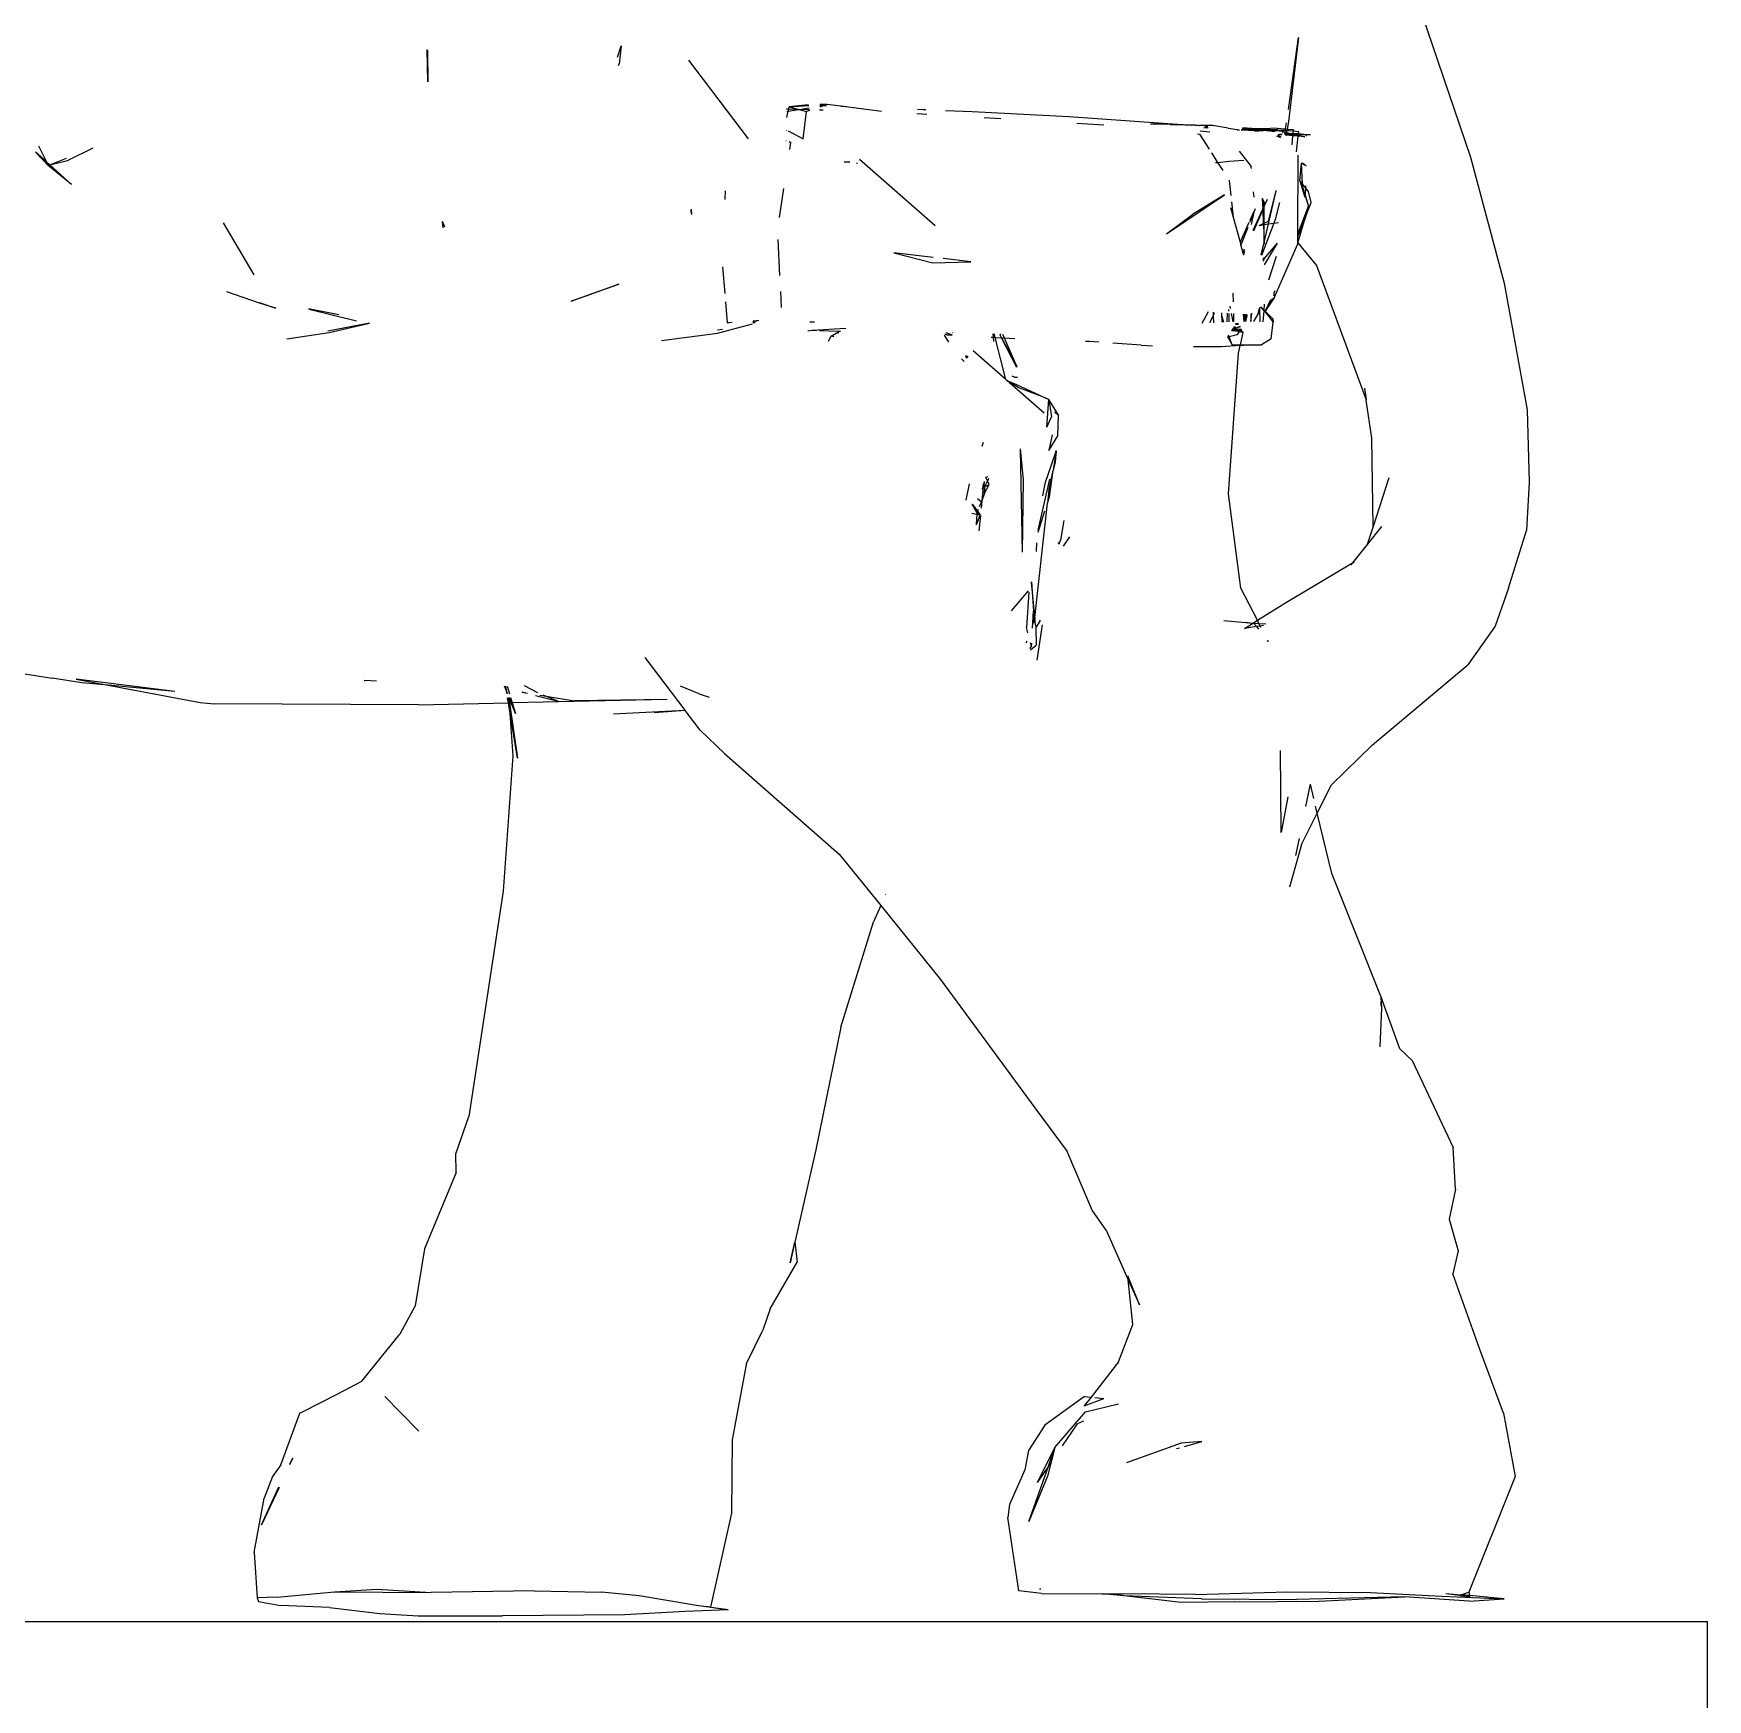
# Model space of a CAD drawing. Extents: x 44111 to 90315, y 4379 to 151689.
# Drawn here: x 59921.6 to 60358.7, y 10830.9 to 11265.8 of the extents above; entities that cross this region are included whole.
import ezdxf

# ---------------------------------------------------------------- set-up
doc = ezdxf.new("R2010")
doc.units = 0
doc.header["$LTSCALE"] = 1000
doc.header["$MEASUREMENT"] = 0
doc.layers.add('家具', color=250, linetype='Continuous')

# ---------------------------------------------------------------- blocks, each defined once
blk = doc.blocks.new('IJJJJJ')
for p, q in [((1400092.56, -765895.83), (1400069.62, -765963.42)), ((1400117.14, -765950.94), (1400114.48, -765932.18)), ((1400114.48, -765932.18), (1400117.13, -765954.07)), ((1400291.33, -765934.39), (1400291.84, -765939.02)), ((1400292.28, -765937.34), (1400291.33, -765934.39)), ((1400341.79, -765943.75), (1400342.03, -765935.32)), ((1400341.95, -765935.55), (1400341.79, -765943.75)), ((1400258.09, -765958.65), (1400273.66, -765938.12)), ((1400292.03, -765939.45), (1400291.84, -765939.02)), ((1400212.46, -765950.96), (1400211.79, -765950.99)), ((1400213.94, -765950.9), (1400212.46, -765950.96)), ((1400223.38, -765951.46), (1400233.96, -765950.13)), ((1400233.96, -765950.13), (1400232.49, -765950.18)), ((1400233.96, -765950.13), (1400237.57, -765949.67)), ((1400239.47, -765949.78), (1400237.57, -765949.67)), ((1400237.57, -765949.67), (1400239.47, -765949.7)), ((1400239.48, -765950), (1400237.57, -765949.67)), ((1400237.57, -765949.67), (1400238.39, -765949.95)), ((1400238.39, -765949.95), (1400237.78, -765949.98)), ((1400237.82, -765950.02), (1400238.39, -765949.95)), ((1400238.39, -765949.95), (1400238.42, -765949.96)), ((1400238.42, -765949.96), (1400238.63, -765949.94)), ((1400238.42, -765949.96), (1400239.49, -765950.33)), ((1400244.86, -765950.98), (1400242.29, -765950.49)), ((1400247.48, -765950.24), (1400242.37, -765949.94)), ((1400242.4, -765949.76), (1400247.48, -765950.24)), ((1400244.95, -765950.95), (1400244.86, -765950.98)), ((1400247.48, -765950.24), (1400244.95, -765950.95)), ((1400245.06, -765950.97), (1400244.95, -765950.95)), ((1400245.06, -765950.97), (1400247.61, -765950.91)), ((1400247.61, -765950.91), (1400247.48, -765950.24)), ((1400247.61, -765950.91), (1400248.16, -765950.89)), ((1400247.72, -765951.44), (1400247.61, -765950.91)), ((1400117.13, -765954.07), (1400117.47, -765956.09)), ((1400117.86, -765956.05), (1400117.63, -765954.41)), ((1400132.9, -765955.81), (1400136.93, -765955.16)), ((1400136.93, -765955.16), (1400138.29, -765955.15)), ((1400138.89, -765955.28), (1400138.23, -765955.32)), ((1400138.29, -765955.15), (1400138.76, -765955.14)), ((1400138.3, -765955.13), (1400138.73, -765955.12)), ((1400138.76, -765955.14), (1400139.16, -765955.14)), ((1400139.16, -765955.14), (1400139.62, -765955.12)), ((1400139.62, -765955.12), (1400140.38, -765955.11)), ((1400140.7, -765955.08), (1400140.38, -765955.11)), ((1400141.5, -765955.06), (1400140.7, -765955.08)), ((1400141.5, -765955.06), (1400141.82, -765955.04)), ((1400141.82, -765955.04), (1400141.84, -765955.06)), ((1400141.82, -765955.04), (1400142.07, -765955.05)), ((1400141.84, -765955.06), (1400142.07, -765955.05)), ((1400142.07, -765955.05), (1400142.4, -765955.02)), ((1400174.47, -765952.78), (1400142.4, -765955.02)), ((1400142.4, -765955.02), (1400149.03, -765954.82)), ((1400142.4, -765955.02), (1400144.15, -765955.05)), ((1400144.15, -765955.05), (1400148.01, -765954.98)), ((1400149.03, -765954.82), (1400153.16, -765954.82)), ((1400172.41, -765954.54), (1400165.34, -765954.97)), ((1400199.69, -765951.52), (1400174.47, -765952.78)), ((1400196.57, -765953.09), (1400192.18, -765953.35)), ((1400206.64, -765951.22), (1400199.69, -765951.52)), ((1400211.55, -765952.23), (1400214.16, -765952.08)), ((1400238.6, -765951.14), (1400239.52, -765951.12)), ((1400242.17, -765951.26), (1400242.95, -765951.52)), ((1400242.21, -765951.05), (1400244.86, -765950.98)), ((1400244.86, -765950.98), (1400242.95, -765951.52)), ((1400243.85, -765958.62), (1400242.95, -765951.52)), ((1400247.72, -765951.44), (1400245.06, -765950.97)), ((1400248.05, -765953.07), (1400247.72, -765951.44)), ((1400248.13, -765951.51), (1400247.72, -765951.44)), ((1400111.35, -765957.62), (1400112.26, -765957.61)), ((1400112.26, -765957.61), (1400112.3, -765957.58)), ((1400112.3, -765957.58), (1400114.59, -765957.36)), ((1400112.3, -765957.58), (1400114.61, -765957.59)), ((1400112.37, -765957.96), (1400112.3, -765957.58)), ((1400114.62, -765957.66), (1400112.8, -765958.1)), ((1400112.8, -765958.1), (1400114.66, -765957.95)), ((1400115.89, -765956.56), (1400114.51, -765956.7)), ((1400114.51, -765956.7), (1400114.59, -765957.36)), ((1400114.59, -765957.36), (1400115.96, -765957.23)), ((1400114.59, -765957.36), (1400114.61, -765957.59)), ((1400114.61, -765957.59), (1400114.93, -765957.58)), ((1400114.61, -765957.59), (1400114.62, -765957.66)), ((1400114.93, -765957.58), (1400114.62, -765957.66)), ((1400114.62, -765957.66), (1400114.66, -765957.95)), ((1400114.66, -765957.95), (1400116.02, -765957.83)), ((1400114.66, -765957.95), (1400115.13, -765962)), ((1400115.97, -765957.33), (1400114.93, -765957.58)), ((1400114.93, -765957.58), (1400115.99, -765957.57)), ((1400117.47, -765956.09), (1400115.85, -765956.22)), ((1400115.85, -765956.22), (1400115.89, -765956.56)), ((1400117.09, -765956.43), (1400115.89, -765956.56)), ((1400115.89, -765956.56), (1400115.96, -765957.23)), ((1400115.96, -765957.23), (1400116.2, -765957.21)), ((1400115.96, -765957.23), (1400115.97, -765957.33)), ((1400116.42, -765957.22), (1400115.97, -765957.33)), ((1400115.97, -765957.33), (1400115.99, -765957.57)), ((1400115.99, -765957.57), (1400117.72, -765957.55)), ((1400115.99, -765957.57), (1400116.02, -765957.83)), ((1400116.02, -765957.83), (1400117.74, -765957.69)), ((1400116.02, -765957.83), (1400116.26, -765960.21)), ((1400116.42, -765957.22), (1400116.2, -765957.21)), ((1400117.62, -765956.93), (1400116.42, -765957.22)), ((1400117.05, -765957.25), (1400116.42, -765957.22)), ((1400117.05, -765957.25), (1400116.67, -765957.4)), ((1400116.67, -765957.4), (1400117.71, -765957.46)), ((1400117.38, -765957.12), (1400117.05, -765957.25)), ((1400117.68, -765957.29), (1400117.05, -765957.25)), ((1400117.53, -765956.42), (1400117.09, -765956.43)), ((1400117.38, -765957.12), (1400117.63, -765957.04)), ((1400117.86, -765956.05), (1400117.47, -765956.09)), ((1400117.47, -765956.09), (1400117.53, -765956.42)), ((1400117.91, -765956.4), (1400117.53, -765956.42)), ((1400117.53, -765956.42), (1400117.62, -765956.93)), ((1400117.98, -765956.84), (1400117.62, -765956.93)), ((1400117.62, -765956.93), (1400117.63, -765957.04)), ((1400117.63, -765957.04), (1400117.99, -765956.92)), ((1400117.63, -765957.04), (1400117.68, -765957.29)), ((1400118.04, -765957.31), (1400117.68, -765957.29)), ((1400117.68, -765957.29), (1400117.71, -765957.46)), ((1400117.71, -765957.46), (1400117.99, -765957.48)), ((1400117.71, -765957.46), (1400117.72, -765957.55)), ((1400117.72, -765957.55), (1400117.74, -765957.69)), ((1400117.72, -765957.55), (1400117.94, -765957.55)), ((1400117.74, -765957.69), (1400117.86, -765957.68)), ((1400117.74, -765957.69), (1400117.77, -765957.83)), ((1400120.09, -765955.87), (1400117.86, -765956.05)), ((1400117.91, -765956.4), (1400117.86, -765956.05)), ((1400119.77, -765956.32), (1400117.91, -765956.4)), ((1400117.98, -765956.84), (1400117.91, -765956.4)), ((1400118.43, -765956.77), (1400117.98, -765956.84)), ((1400117.99, -765956.92), (1400117.98, -765956.84)), ((1400117.99, -765956.92), (1400118.43, -765956.77)), ((1400118.04, -765957.31), (1400117.99, -765956.92)), ((1400118.05, -765957.38), (1400118.04, -765957.31)), ((1400118.09, -765957.31), (1400118.04, -765957.31)), ((1400118.18, -765956.91), (1400118.35, -765956.91)), ((1400118.46, -765956.72), (1400118.43, -765956.77)), ((1400118.46, -765956.72), (1400118.58, -765956.72)), ((1400118.69, -765956.87), (1400118.55, -765956.9)), ((1400118.58, -765956.72), (1400118.62, -765956.71)), ((1400118.62, -765956.71), (1400123.21, -765956.27)), ((1400118.62, -765956.71), (1400119.77, -765956.32)), ((1400118.69, -765956.87), (1400118.73, -765956.89)), ((1400119.5, -765957.38), (1400118.77, -765957.34)), ((1400118.86, -765957.53), (1400119.32, -765957.56)), ((1400118.89, -765957.6), (1400119.32, -765957.56)), ((1400119.96, -765957.68), (1400119.15, -765958.12)), ((1400120.27, -765957.87), (1400119.22, -765958.26)), ((1400119.32, -765957.56), (1400119.67, -765957.53)), ((1400119.32, -765957.56), (1400119.83, -765957.59)), ((1400119.77, -765956.32), (1400120.29, -765956.15)), ((1400122.15, -765956.23), (1400119.77, -765956.32)), ((1400120.09, -765955.87), (1400123.62, -765955.97)), ((1400123.62, -765955.97), (1400120.29, -765956.15)), ((1400122.15, -765956.23), (1400120.29, -765956.15)), ((1400122.89, -765956.49), (1400120.59, -765956.7)), ((1400122.2, -765956.22), (1400122.15, -765956.23)), ((1400123.98, -765956.15), (1400122.2, -765956.22)), ((1400123.21, -765956.27), (1400122.2, -765956.22)), ((1400124.61, -765956.3), (1400122.89, -765956.49)), ((1400123.27, -765956.27), (1400123.21, -765956.27)), ((1400123.27, -765956.27), (1400124.11, -765956.19)), ((1400123.27, -765956.27), (1400123.98, -765956.3)), ((1400128.58, -765955.71), (1400123.62, -765955.97)), ((1400123.62, -765955.97), (1400125.25, -765956.02)), ((1400123.73, -765956.64), (1400125.3, -765956.47)), ((1400123.73, -765956.64), (1400125.67, -765956.56)), ((1400124.11, -765956.19), (1400123.98, -765956.15)), ((1400124.14, -765956.3), (1400123.98, -765956.3)), ((1400124.11, -765956.19), (1400125.62, -765956.04)), ((1400124.61, -765956.3), (1400124.11, -765956.19)), ((1400126.55, -765956.09), (1400124.61, -765956.3)), ((1400125.3, -765956.47), (1400124.61, -765956.3)), ((1400124.82, -765956.65), (1400125.88, -765956.61)), ((1400125.25, -765956.02), (1400125.62, -765956.04)), ((1400125.3, -765956.47), (1400128.11, -765956.17)), ((1400125.67, -765956.56), (1400125.3, -765956.47)), ((1400125.62, -765956.04), (1400129.01, -765955.72)), ((1400125.62, -765956.04), (1400126.55, -765956.09)), ((1400125.67, -765956.56), (1400129.49, -765956.4)), ((1400125.88, -765956.61), (1400125.67, -765956.56)), ((1400127.26, -765956.01), (1400126.55, -765956.09)), ((1400126.55, -765956.09), (1400128.11, -765956.17)), ((1400127.26, -765956.01), (1400129.13, -765955.89)), ((1400128.11, -765956.17), (1400129.24, -765956.05)), ((1400128.11, -765956.17), (1400129.37, -765956.23)), ((1400128.99, -765955.69), (1400128.58, -765955.71)), ((1400132.9, -765955.81), (1400129.87, -765956.25)), ((1400130.43, -765956.4), (1400129.87, -765956.25)), ((1400137.61, -765956.86), (1400140.17, -765956.62)), ((1400140.37, -765957.39), (1400137.85, -765961.3)), ((1400138.55, -765955.76), (1400138.07, -765955.7)), ((1400138.13, -765955.56), (1400138.55, -765955.76)), ((1400138.97, -765955.37), (1400138.18, -765955.44)), ((1400139.24, -765955.65), (1400138.55, -765955.76)), ((1400140.85, -765957.34), (1400140.37, -765957.39)), ((1400247.77, -765956.53), (1400243.85, -765958.62)), ((1400247.51, -765959.36), (1400247.03, -765959.54)), ((1400247.32, -765961.44), (1400247.03, -765959.54)), ((1400248.16, -765956.33), (1400248.09, -765956.36)), ((1400248.37, -765959.02), (1400248.23, -765959.08)), ((1400069.62, -765963.42), (1400060.78, -765996.33)), ((1400114.69, -765983.51), (1400114.55, -765962.91)), ((1400123.52, -765959.95), (1400123.55, -765959.95)), ((1400129.96, -765961.84), (1400126.83, -765965.84)), ((1400137.23, -765962.25), (1400135.61, -765964.77)), ((1400229.09, -765963.9), (1400209.34, -765981.27)), ((1400435.89, -765964.29), (1400429.17, -765960.97)), ((1400440.55, -765965.41), (1400436.18, -765963.7)), ((1400444.24, -765962.1), (1400440.93, -765965.56)), ((1400443.52, -765960.44), (1400441.39, -765964.66)), ((1400441.39, -765964.66), (1400444.24, -765962.1)), ((1400113.75, -765965), (1400112.5, -765965.67)), ((1400112.72, -765965.5), (1400113.39, -765965.02)), ((1400113.39, -765965.02), (1400113.75, -765965)), ((1400113.44, -765970.41), (1400113.75, -765965)), ((1400114.13, -765969.55), (1400113.75, -765965)), ((1400126.8, -765966.34), (1400126.83, -765965.94)), ((1400126.83, -765965.94), (1400126.83, -765965.84)), ((1400132.63, -765964.49), (1400128.81, -765964.15)), ((1400135.61, -765964.77), (1400132.63, -765964.49)), ((1400135.61, -765964.77), (1400134.25, -765966.88)), ((1400136.19, -765964.83), (1400135.61, -765964.77)), ((1400229.9, -765964.98), (1400229.67, -765965.01)), ((1400233.15, -765964.6), (1400231.68, -765964.62)), ((1400233.15, -765964.6), (1400232.06, -765964.73)), ((1400434.86, -765970.51), (1400440.5, -765965.45)), ((1400434.86, -765970.51), (1400440.93, -765965.56)), ((1400440.5, -765965.45), (1400435.89, -765964.29)), ((1400440.5, -765965.45), (1400440.55, -765965.41)), ((1400440.93, -765965.56), (1400440.5, -765965.45)), ((1400440.55, -765965.41), (1400441.39, -765964.66)), ((1400440.93, -765965.56), (1400440.55, -765965.41)), ((1400441.39, -765964.66), (1400440.93, -765965.56)), ((1400111.16, -765975.22), (1400111.92, -765972.35)), ((1400111.92, -765972.35), (1400112.68, -765971.38)), ((1400112.66, -765970.88), (1400112.68, -765971.38)), ((1400112.68, -765971.38), (1400113.44, -765970.41)), ((1400112.68, -765971.38), (1400112.78, -765973.33)), ((1400113.39, -765971.37), (1400112.78, -765973.33)), ((1400114.13, -765969.55), (1400112.79, -765973.53)), ((1400114.13, -765969.55), (1400112.8, -765973.82)), ((1400113.39, -765971.37), (1400113.44, -765970.41)), ((1400113.44, -765970.41), (1400114.13, -765969.55)), ((1400120.34, -765972.21), (1400120.36, -765972.14)), ((1400122.34, -765980.1), (1400120.34, -765972.21)), ((1400122.35, -765980.85), (1400120.34, -765972.21)), ((1400126.29, -765972.43), (1400126.17, -765973.88)), ((1400132.56, -765969.5), (1400132.15, -765973.4)), ((1400132.67, -765969.33), (1400132.56, -765969.5)), ((1400249.99, -765979.16), (1400248.85, -765971.58)), ((1400264.22, -765972.16), (1400264.3, -765974.43)), ((1400112.69, -765979.04), (1400111.16, -765975.22)), ((1400112.78, -765973.33), (1400111.88, -765976.24)), ((1400112.79, -765973.53), (1400111.88, -765976.24)), ((1400114.69, -765983.51), (1400111.88, -765976.24)), ((1400112.69, -765979.04), (1400111.88, -765976.24)), ((1400112.78, -765973.33), (1400112.79, -765973.53)), ((1400112.79, -765973.53), (1400112.8, -765973.82)), ((1400119.43, -765975.28), (1400120.55, -765979.65)), ((1400122.72, -765974.47), (1400123.47, -765976.11)), ((1400123.46, -765980.62), (1400123.47, -765976.19)), ((1400123.97, -765974.15), (1400123.47, -765975.28)), ((1400123.47, -765976.11), (1400123.47, -765975.28)), ((1400123.47, -765976.11), (1400123.47, -765976.19)), ((1400123.47, -765976.19), (1400123.84, -765977.06)), ((1400123.85, -765976.95), (1400123.47, -765976.19)), ((1400123.84, -765977.06), (1400123.69, -765980.72)), ((1400123.85, -765976.95), (1400123.84, -765977.06)), ((1400123.84, -765977.06), (1400126.28, -765982.68)), ((1400123.97, -765974.15), (1400123.85, -765976.95)), ((1400126.35, -765982.48), (1400123.85, -765976.95)), ((1400126.26, -765978.19), (1400125.73, -765976.83)), ((1400131.99, -765975.04), (1400131.57, -765979.05)), ((1400132.26, -765976.55), (1400131.57, -765979.05)), ((1400133.79, -765973.27), (1400142.13, -765978.41)), ((1400148.94, -765983.44), (1400133.79, -765973.27)), ((1400273.04, -765976.95), (1400272.94, -765978.4)), ((1400112.78, -765979.37), (1400112.69, -765979.04)), ((1400112.69, -765979.04), (1400112.82, -765979.37)), ((1400112.78, -765979.37), (1400114.7, -765984.06)), ((1400114.63, -765985.74), (1400112.78, -765979.37)), ((1400120.93, -765980.64), (1400119.72, -765980.45)), ((1400120.55, -765979.65), (1400120.93, -765980.64)), ((1400120.93, -765980.64), (1400124.16, -765989.08)), ((1400122.35, -765980.85), (1400120.93, -765980.64)), ((1400123.46, -765980.62), (1400122.34, -765980.1)), ((1400123.46, -765985.64), (1400122.35, -765980.85)), ((1400123.46, -765981.02), (1400122.35, -765980.85)), ((1400123.69, -765980.72), (1400123.46, -765980.62)), ((1400123.46, -765981.02), (1400123.46, -765980.62)), ((1400123.67, -765981.05), (1400123.46, -765981.02)), ((1400123.46, -765985.64), (1400123.46, -765981.02)), ((1400123.67, -765981.05), (1400123.46, -765985.64)), ((1400123.69, -765980.72), (1400123.67, -765981.05)), ((1400124.77, -765981.22), (1400123.67, -765981.05)), ((1400124.77, -765981.22), (1400123.69, -765980.72)), ((1400126.12, -765977.52), (1400126.26, -765978.19)), ((1400126.25, -765977.75), (1400127.21, -765979.91)), ((1400127.09, -765980.28), (1400126.26, -765978.19)), ((1400126.26, -765978.19), (1400126.86, -765980.95)), ((1400127.44, -765980.43), (1400129.75, -765985.62)), ((1400131.57, -765979.05), (1400129.75, -765985.62)), ((1400148.94, -765983.44), (1400142.13, -765978.41)), ((1400273.01, -765978.23), (1400273.11, -765977.22)), ((1400337.39, -765981.64), (1400338.01, -765980.24)), ((1400337.85, -765981.81), (1400338.01, -765980.24)), ((1400395.23, -765980.54), (1400387.22, -765994.16)), ((1400114.63, -765985.74), (1400109.77, -765991.7)), ((1400114.71, -765985.63), (1400114.63, -765985.74)), ((1400114.71, -765986.04), (1400114.63, -765985.74)), ((1400114.7, -765984.06), (1400114.69, -765983.51)), ((1400114.71, -765985.63), (1400114.7, -765984.06)), ((1400114.71, -765986.04), (1400114.71, -765985.63)), ((1400123.4, -765991.55), (1400120.01, -765985.82)), ((1400123.55, -765990.03), (1400120.01, -765985.82)), ((1400123.46, -765985.64), (1400123.47, -765985.72)), ((1400123.47, -765985.72), (1400123.46, -765986.15)), ((1400124.22, -765988.91), (1400123.47, -765985.72)), ((1400129.52, -765986.45), (1400127.64, -765981.69)), ((1400129.75, -765985.62), (1400129.52, -765986.45)), ((1400250.45, -765984.89), (1400249.97, -765994.29)), ((1400120.79, -765999.94), (1400114.71, -765986.04)), ((1400122.2, -765995.4), (1400120.2, -765989.24)), ((1400123.45, -765989.59), (1400123.81, -765990.21)), ((1400123.45, -765989.59), (1400123.55, -765990.03)), ((1400123.78, -765990.31), (1400123.55, -765990.03)), ((1400123.55, -765990.03), (1400123.68, -765990.63)), ((1400129, -765988.34), (1400128.56, -765987.37)), ((1400128.63, -765987.82), (1400128.92, -765988.63)), ((1400128.71, -765988.31), (1400128.89, -765988.73)), ((1400128.89, -765988.73), (1400128.82, -765988.98)), ((1400128.92, -765988.63), (1400128.89, -765988.73)), ((1400129, -765988.34), (1400128.92, -765988.63)), ((1400129.52, -765986.45), (1400129, -765988.34)), ((1400200.01, -765990.77), (1400207.3, -765989.9)), ((1400209.88, -765989.6), (1400220.12, -765988.38)), ((1400220.12, -765988.38), (1400209.98, -765991.01)), ((1400109.77, -765991.7), (1400096.82, -766026.78)), ((1400209.98, -765991.01), (1400200.01, -765990.77)), ((1400264.86, -765992.05), (1400264.27, -765999.01)), ((1400060.78, -765996.33), (1400054.79, -766029.36)), ((1400120.7, -765998.34), (1400121.06, -765999.07)), ((1400131.47, -766001.18), (1400131.52, -765998.93)), ((1400249.76, -765998.47), (1400249.55, -766002.61)), ((1400291.97, -765996.53), (1400300.29, -765999.61)), ((1400300.14, -765999.47), (1400291.97, -765996.53)), ((1400385.81, -766001.52), (1400394.29, -765998.58)), ((1400120.74, -765999.12), (1400120.75, -765999.27)), ((1400120.91, -765999.55), (1400120.75, -765999.27)), ((1400120.79, -765999.94), (1400123.22, -766003.57)), ((1400120.9, -765999.59), (1400120.91, -765999.55)), ((1400121.25, -766000.27), (1400123.22, -766003.57)), ((1400121.85, -766000.69), (1400123.22, -766003.57)), ((1400123.22, -766003.57), (1400123.47, -766003.32)), ((1400123.47, -766003.32), (1400123.34, -766001.75)), ((1400124.32, -766002.45), (1400123.47, -766003.32)), ((1400123.49, -766003.56), (1400123.47, -766003.32)), ((1400123.49, -766003.56), (1400124.36, -766002.48)), ((1400124.65, -766002.95), (1400124.54, -766002.61)), ((1400124.65, -766002.95), (1400124.56, -766006.35)), ((1400124.66, -766002.69), (1400124.65, -766002.95)), ((1400125.05, -766004.18), (1400124.65, -766002.95)), ((1400132.43, -766002.3), (1400132.32, -766002.91)), ((1400132.65, -766003.59), (1400132.67, -766003.15)), ((1400264.09, -766001.17), (1400263.63, -766006.61)), ((1400300.29, -765999.61), (1400304.39, -766001.01)), ((1400304.39, -766001.01), (1400300.31, -765999.54)), ((1400372.83, -766003.12), (1400360.42, -766006.17)), ((1400365.08, -766004.59), (1400372.95, -766002.98)), ((1400385.83, -766001.38), (1400381.47, -766002.83)), ((1400381.47, -766002.83), (1400385.81, -766001.52)), ((1400123.33, -766003.73), (1400121.13, -766006.51)), ((1400121.24, -766005.59), (1400121.13, -766006.51)), ((1400121.61, -766010.86), (1400121.13, -766006.51)), ((1400123.22, -766003.57), (1400121.24, -766005.59)), ((1400123.22, -766003.57), (1400123.33, -766003.73)), ((1400123.33, -766003.73), (1400123.49, -766003.56)), ((1400123.73, -766006.36), (1400123.49, -766003.56)), ((1400125.05, -766004.18), (1400126.25, -766006.33)), ((1400126.96, -766006.32), (1400126.65, -766004.11)), ((1400126.98, -766004.34), (1400126.96, -766006.32)), ((1400128.21, -766006.16), (1400127.82, -766004.44)), ((1400128.21, -766006.16), (1400128.13, -766004.42)), ((1400128.22, -766006.31), (1400128.21, -766006.16)), ((1400128.25, -766006.31), (1400128.21, -766006.16)), ((1400128.49, -766004.4), (1400128.59, -766006.31)), ((1400128.87, -766004.38), (1400128.66, -766006.31)), ((1400128.96, -766004.38), (1400128.73, -766006.31)), ((1400129.72, -766007.71), (1400131.31, -766008.25)), ((1400129.76, -766007.64), (1400131.31, -766008.25)), ((1400130.98, -766007.03), (1400130.13, -766006.98)), ((1400130.17, -766006.9), (1400130.85, -766006.92)), ((1400130.85, -766006.92), (1400130.91, -766006.92)), ((1400131.32, -766007.68), (1400130.91, -766007.69)), ((1400131.31, -766008.25), (1400130.91, -766007.69)), ((1400131.31, -766008.25), (1400131.32, -766007.68)), ((1400131.41, -766007.71), (1400131.31, -766008.25)), ((1400131.32, -766007.68), (1400131.32, -766007.58)), ((1400131.38, -766007.68), (1400131.32, -766007.68)), ((1400131.35, -766006.33), (1400131.4, -766004.25)), ((1400132.07, -766004.22), (1400131.67, -766006.35)), ((1400132.58, -766006.4), (1400132.64, -766004.19)), ((1400133.1, -766004.16), (1400133.19, -766006.43)), ((1400133.95, -766006.47), (1400134.49, -766004.95)), ((1400134.49, -766004.95), (1400134.12, -766006.48)), ((1400134.58, -766004.05), (1400134.52, -766006.5)), ((1400136.78, -766004.88), (1400136.4, -766003.91)), ((1400136.78, -766004.88), (1400136.72, -766006.63)), ((1400136.82, -766003.87), (1400136.78, -766004.88)), ((1400136.83, -766004.98), (1400136.78, -766004.88)), ((1400136.83, -766004.98), (1400137.77, -766006.68)), ((1400138.09, -766003.77), (1400139.71, -766006.79)), ((1400240.88, -766006.49), (1400242.11, -766006.48)), ((1400256.92, -766006.09), (1400255.37, -766005.96)), ((1400255.85, -766006.24), (1400256.98, -766006.38)), ((1400257.01, -766006.53), (1400256.36, -766006.53)), ((1400266.18, -766009.34), (1400257.09, -766006.95)), ((1400263.63, -766006.61), (1400262.38, -766006.51)), ((1400262.49, -766006.6), (1400263.63, -766006.61)), ((1400357.06, -766006.76), (1400367.89, -766008.79)), ((1400367.58, -766009.15), (1400357.06, -766006.76)), ((1400121.61, -766010.86), (1400124.14, -766012.42)), ((1400129.66, -766012.41), (1400128.91, -766009.17)), ((1400129.29, -766008.98), (1400128.97, -766009.07)), ((1400128.98, -766009.04), (1400129.29, -766008.98)), ((1400129.04, -766008.93), (1400129.29, -766008.98)), ((1400129.62, -766008.55), (1400129.25, -766008.56)), ((1400129.29, -766008.98), (1400129.86, -766008.88)), ((1400129.52, -766009.03), (1400129.29, -766008.98)), ((1400131.31, -766008.25), (1400129.41, -766008.27)), ((1400129.62, -766008.55), (1400129.41, -766008.27)), ((1400129.52, -766009.03), (1400129.93, -766008.97)), ((1400131.89, -766008.49), (1400129.62, -766008.55)), ((1400129.86, -766008.88), (1400129.62, -766008.55)), ((1400129.86, -766008.88), (1400131.91, -766008.52)), ((1400129.93, -766008.97), (1400129.86, -766008.88)), ((1400129.93, -766008.97), (1400131.45, -766008.74)), ((1400130.54, -766009.8), (1400129.93, -766008.97)), ((1400130.54, -766009.8), (1400132.59, -766010.28)), ((1400131.31, -766008.25), (1400131.65, -766008.11)), ((1400131.31, -766008.25), (1400131.7, -766008.19)), ((1400131.74, -766008.25), (1400131.31, -766008.25)), ((1400131.45, -766008.74), (1400132.02, -766008.7)), ((1400131.85, -766012.38), (1400132.59, -766010.28)), ((1400132.98, -766010.38), (1400131.85, -766012.38)), ((1400132.59, -766010.28), (1400132.75, -766009.85)), ((1400132.59, -766010.28), (1400132.98, -766010.38)), ((1400133.02, -766010.29), (1400132.98, -766010.38)), ((1400132.98, -766010.38), (1400133.09, -766010.4)), ((1400155.54, -766012.51), (1400162.99, -766011.98)), ((1400166.59, -766011.72), (1400169.11, -766011.55)), ((1400169.11, -766011.55), (1400170.07, -766011.51)), ((1400188.06, -766018.32), (1400192, -766010.53)), ((1400191.31, -766010.57), (1400188.54, -766010.72)), ((1400192, -766010.53), (1400188.64, -766016.78)), ((1400191.31, -766010.57), (1400188.64, -766016.78)), ((1400190.9, -766021.44), (1400193.68, -766010.44)), ((1400191.74, -766009.57), (1400191.31, -766010.57)), ((1400192, -766010.53), (1400191.31, -766010.57)), ((1400192, -766010.53), (1400192.37, -766009.83)), ((1400193.68, -766010.44), (1400192, -766010.53)), ((1400192.37, -766009.83), (1400192.31, -766009.55)), ((1400192.37, -766009.55), (1400192.37, -766009.83)), ((1400193.68, -766010.44), (1400193.92, -766009.49)), ((1400194.21, -766010.41), (1400193.68, -766010.44)), ((1400194.12, -766011.49), (1400194.09, -766011.53)), ((1400194.21, -766010.41), (1400194.12, -766011.49)), ((1400194.31, -766009.48), (1400194.21, -766010.41)), ((1400194.7, -766010.38), (1400194.21, -766010.41)), ((1400204.72, -766009.29), (1400204.8, -766009.15)), ((1400206.54, -766009.16), (1400204.94, -766009.79)), ((1400206.3, -766009.74), (1400204.94, -766009.79)), ((1400205, -766009.95), (1400206.3, -766009.74)), ((1400205.77, -766011.73), (1400206.91, -766009.85)), ((1400206.3, -766009.74), (1400206.57, -766009.73)), ((1400206.57, -766009.73), (1400206.88, -766009.69)), ((1400206.57, -766009.73), (1400206.88, -766009.72)), ((1400232.69, -766008.16), (1400241.45, -766008.67)), ((1400234.11, -766008.88), (1400234.46, -766008.87)), ((1400234.46, -766008.87), (1400239.56, -766008.73)), ((1400234.46, -766008.87), (1400234.81, -766009.06)), ((1400234.81, -766009.06), (1400234.62, -766009.32)), ((1400236.51, -766010.11), (1400234.81, -766009.06)), ((1400235.78, -766010.29), (1400236.51, -766010.11)), ((1400237.17, -766011.47), (1400236.51, -766010.11)), ((1400240.44, -766008.7), (1400241.45, -766008.67)), ((1400241.45, -766008.67), (1400242.17, -766008.72)), ((1400242.61, -766008.62), (1400242.17, -766008.72)), ((1400264.85, -766008.35), (1400266.2, -766008.6)), ((1400280.81, -766011.23), (1400266.18, -766009.34)), ((1400378.62, -766010.81), (1400367.58, -766009.15)), ((1400127.12, -766012.39), (1400124.14, -766012.42)), ((1400124.14, -766012.42), (1400124.94, -766012.47)), ((1400124.94, -766012.47), (1400127.12, -766012.39)), ((1400127.76, -766012.43), (1400124.94, -766012.47)), ((1400127.76, -766012.43), (1400127.12, -766012.39)), ((1400129.66, -766012.41), (1400127.76, -766012.43)), ((1400129.7, -766012.56), (1400127.76, -766012.43)), ((1400131.85, -766012.38), (1400129.66, -766012.41)), ((1400129.7, -766012.56), (1400129.66, -766012.41)), ((1400130.16, -766014.54), (1400129.7, -766012.56)), ((1400129.7, -766012.56), (1400134.65, -766012.88)), ((1400132.8, -766051.32), (1400130.16, -766014.54)), ((1400134.65, -766012.88), (1400141.94, -766012.88)), ((1400155.54, -766012.51), (1400152.64, -766012.69)), ((1400190.9, -766021.44), (1400199.43, -766013.96)), ((1400200.71, -766015.49), (1400201.35, -766015.25)), ((1400201.39, -766015.35), (1400200.8, -766015.6)), ((1400201.11, -766015.96), (1400201.39, -766015.35)), ((1400201.39, -766015.35), (1400201.42, -766015.3)), ((1400201.46, -766015.33), (1400201.39, -766015.35)), ((1400202.5, -766016.03), (1400201.79, -766016.77)), ((1400187.89, -766020.89), (1400188.61, -766020.81)), ((1400188.61, -766020.81), (1400187.9, -766020.82)), ((1400188.64, -766016.78), (1400188.07, -766018.11)), ((1400188.64, -766016.78), (1400188.09, -766017.81)), ((1400188.61, -766020.81), (1400189.29, -766020.61)), ((1400097.29, -766023.68), (1400096.82, -766026.78)), ((1400188.15, -766022.76), (1400179.68, -766026.63)), ((1400180.88, -766030.22), (1400190.64, -766021.67)), ((1400181.04, -766026.09), (1400187.72, -766023.57)), ((1400187.72, -766023.57), (1400190.64, -766021.67)), ((1400190.64, -766021.67), (1400188.15, -766022.76)), ((1400190.64, -766021.67), (1400190.9, -766021.44)), ((1400054.79, -766029.36), (1400054.28, -766048.28)), ((1400095.33, -766036.79), (1400096.81, -766026.82)), ((1400096.82, -766026.78), (1400096.81, -766026.82)), ((1400177.55, -766030.13), (1400179.68, -766026.63)), ((1400179.68, -766026.63), (1400178.96, -766031.22)), ((1400179.68, -766026.63), (1400181.04, -766026.09)), ((1400180.17, -766033.88), (1400179.68, -766026.63)), ((1400177.15, -766030.82), (1400178.21, -766029.86)), ((1400177.55, -766030.13), (1400177.15, -766030.82)), ((1400177.37, -766036.16), (1400177.15, -766030.82)), ((1400180.17, -766033.88), (1400178.96, -766031.22)), ((1400095.03, -766059.79), (1400095.33, -766036.79)), ((1400179.65, -766040), (1400177.37, -766036.16)), ((1400178.77, -766035.91), (1400179.65, -766040)), ((1400196.83, -766037.9), (1400197.17, -766038.89)), ((1400177.78, -766040.07), (1400177.78, -766039.98)), ((1400177.79, -766040.14), (1400177.78, -766040.07)), ((1400177.85, -766040.4), (1400177.79, -766040.14)), ((1400177.79, -766040.14), (1400178, -766042.92)), ((1400179.88, -766046.26), (1400177.85, -766040.4)), ((1400177.85, -766040.4), (1400178.51, -766045.22)), ((1400187.16, -766039.51), (1400186.39, -766047.67)), ((1400187.16, -766039.51), (1400186.63, -766066.52)), ((1400178, -766042.92), (1400178.51, -766045.22)), ((1400179.47, -766052.03), (1400178.51, -766045.22)), ((1400179.67, -766050.45), (1400178.51, -766045.22)), ((1400180.56, -766048.27), (1400179.88, -766046.26)), ((1400196.11, -766046.97), (1400195.53, -766046.78)), ((1400195.73, -766047.85), (1400196.13, -766047.03)), ((1400054.28, -766048.28), (1400054.94, -766060.83)), ((1400090.95, -766047.13), (1400095.03, -766059.79)), ((1400129.55, -766075.88), (1400132.8, -766051.32)), ((1400182.45, -766060.8), (1400179.45, -766047.5)), ((1400179.67, -766050.45), (1400180.03, -766053.75)), ((1400181.25, -766051.81), (1400180.56, -766048.27)), ((1400186.39, -766047.67), (1400186.63, -766066.52)), ((1400195.25, -766048.83), (1400195.73, -766047.85)), ((1400196.46, -766049.45), (1400195.25, -766048.83)), ((1400196.46, -766051.14), (1400195.25, -766048.83)), ((1400195.46, -766047.25), (1400195.73, -766047.85)), ((1400195.73, -766047.85), (1400196.46, -766049.45)), ((1400196.46, -766049.45), (1400196.59, -766048.42)), ((1400196.74, -766049.25), (1400196.46, -766049.45)), ((1400196.46, -766049.45), (1400196.46, -766051.14)), ((1400196.92, -766050.34), (1400196.46, -766051.14)), ((1400196.46, -766051.14), (1400197.19, -766053.15)), ((1400196.53, -766048.07), (1400196.61, -766048.29)), ((1400196.59, -766048.42), (1400196.61, -766048.29)), ((1400196.59, -766048.42), (1400196.74, -766049.25)), ((1400196.8, -766049.2), (1400196.74, -766049.25)), ((1400196.74, -766049.25), (1400196.9, -766050.14)), ((1400196.8, -766049.2), (1400196.75, -766048.65)), ((1400196.93, -766049.11), (1400196.8, -766049.2)), ((1400196.9, -766050.14), (1400196.8, -766049.2)), ((1400196.9, -766050.14), (1400196.92, -766050.34)), ((1400197.2, -766049.84), (1400196.92, -766050.34)), ((1400196.92, -766050.34), (1400197.19, -766053.15)), ((1400201.24, -766052.95), (1400200.43, -766048.71)), ((1400180.03, -766053.75), (1400179.47, -766052.03)), ((1400183.34, -766083.55), (1400180.03, -766053.75)), ((1400182.48, -766061.25), (1400180.69, -766055.75)), ((1400197.19, -766053.15), (1400197.28, -766053.43)), ((1400197.19, -766053.15), (1400197.37, -766055.04)), ((1400197.28, -766053.43), (1400198.27, -766052.63)), ((1400197.78, -766054.55), (1400197.28, -766053.43)), ((1400198.35, -766055.84), (1400197.6, -766056.88)), ((1400198.35, -766055.84), (1400198.09, -766055.25)), ((1400199.66, -766054.01), (1400198.35, -766055.84)), ((1400198.46, -766056.11), (1400198.35, -766055.84)), ((1400198.46, -766056.11), (1400199.66, -766054.01)), ((1400092.79, -766059.84), (1400096.56, -766064.53)), ((1400095.03, -766059.79), (1400096.56, -766064.53)), ((1400175.74, -766058.24), (1400176.67, -766063.42)), ((1400197.55, -766056.95), (1400197.93, -766060.97)), ((1400198.46, -766056.11), (1400197.6, -766056.88)), ((1400197.6, -766056.88), (1400198.5, -766056.71)), ((1400198.58, -766059.41), (1400197.6, -766056.88)), ((1400198.46, -766056.11), (1400198.5, -766056.71)), ((1400198.5, -766056.71), (1400199.79, -766056.46)), ((1400198.5, -766056.71), (1400198.65, -766059.23)), ((1400059.7, -766075.88), (1400054.94, -766060.83)), ((1400096.56, -766064.53), (1400096.64, -766064.77)), ((1400096.56, -766064.53), (1400100.42, -766069.32)), ((1400174.26, -766062.51), (1400175.92, -766064.98)), ((1400176.95, -766064.31), (1400176.67, -766063.42)), ((1400176.95, -766064.31), (1400176.88, -766064.44)), ((1400177.13, -766063.99), (1400176.95, -766064.31)), ((1400176.97, -766064.38), (1400176.95, -766064.31)), ((1400177.19, -766064.26), (1400177.13, -766063.99)), ((1400182.89, -766064.07), (1400183, -766066.37)), ((1400100.83, -766069.84), (1400099.99, -766069.07)), ((1400100.42, -766069.32), (1400099.99, -766069.07)), ((1400117.63, -766079.58), (1400100.42, -766069.32)), ((1400100.42, -766069.32), (1400100.83, -766069.84)), ((1400059.7, -766075.88), (1400063.14, -766085.83)), ((1400125.24, -766084.3), (1400129.55, -766075.88)), ((1400183.34, -766083.55), (1400184.25, -766074.29)), ((1400184.25, -766074.29), (1400183.72, -766081.92)), ((1400184.94, -766076.92), (1400185.55, -766086.14)), ((1400185.07, -766076.62), (1400189.48, -766081.8)), ((1400125.24, -766084.3), (1400117.63, -766079.58)), ((1400183.5, -766085.01), (1400183.72, -766081.92)), ((1400183.94, -766086.37), (1400183.72, -766081.92)), ((1400063.14, -766085.83), (1400070.3, -766095.91)), ((1400124.83, -766085.11), (1400123, -766085.21)), ((1400123.64, -766085.67), (1400124.48, -766085.79)), ((1400124.3, -766086.14), (1400124.48, -766085.79)), ((1400124.48, -766085.79), (1400124.83, -766085.11)), ((1400124.48, -766085.79), (1400125.49, -766085.94)), ((1400124.83, -766085.11), (1400125.24, -766084.3)), ((1400126.39, -766085.02), (1400124.83, -766085.11)), ((1400125.49, -766085.94), (1400124.96, -766086.61)), ((1400126.39, -766085.02), (1400125.24, -766084.3)), ((1400126.12, -766085.15), (1400125.49, -766085.94)), ((1400125.49, -766085.94), (1400128.63, -766086.4)), ((1400126.12, -766085.15), (1400126.53, -766085.1)), ((1400128.28, -766084.91), (1400126.39, -766085.02)), ((1400126.53, -766085.1), (1400126.39, -766085.02)), ((1400126.53, -766085.1), (1400128.28, -766084.91)), ((1400128.63, -766086.4), (1400126.53, -766085.1)), ((1400134.01, -766084.31), (1400128.28, -766084.91)), ((1400182.72, -766094.69), (1400181.35, -766085.46)), ((1400182.04, -766084.55), (1400181.86, -766084.25)), ((1400182.04, -766084.55), (1400183.12, -766086.21)), ((1400183.12, -766086.21), (1400182.97, -766090.76)), ((1400183.14, -766085.55), (1400183.12, -766086.21)), ((1400183.14, -766085.55), (1400183.34, -766083.55)), ((1400183.34, -766083.55), (1400183.5, -766085.01)), ((1400185.14, -766087.6), (1400185.55, -766086.14)), ((1400122.41, -766089.82), (1400122.55, -766089.56)), ((1400122.59, -766089.59), (1400122.41, -766089.82)), ((1400184.46, -766092.04), (1400182.97, -766090.76)), ((1400184.18, -766091.04), (1400184.14, -766090.27)), ((1400184.18, -766091.04), (1400184.43, -766090.15)), ((1400185.4, -766089.74), (1400185.68, -766090.18)), ((1400184.18, -766091.04), (1400184.69, -766091.69)), ((1400285.15, -766094.03), (1400274.74, -766107.75)), ((1400095.17, -766116.79), (1400070.3, -766095.91)), ((1400432.13, -766100.58), (1400439.92, -766099.41)), ((1400457.67, -766096.59), (1400439.92, -766099.41)), ((1400271.02, -766103.47), (1400268.38, -766104.4)), ((1400271.02, -766103.47), (1400275.84, -766101.49)), ((1400313.74, -766103.93), (1400307.78, -766105.42)), ((1400311.77, -766103.77), (1400310.95, -766104.11)), ((1400312.59, -766103.83), (1400310.95, -766104.11)), ((1400313.1, -766103.2), (1400316.56, -766101.37)), ((1400317.18, -766103.06), (1400315.81, -766103.29)), ((1400316.21, -766103.31), (1400317.18, -766103.06)), ((1400321.13, -766101.46), (1400320.53, -766103.45)), ((1400321.03, -766103.47), (1400321.24, -766102.95)), ((1400321.15, -766103.47), (1400321.24, -766102.95)), ((1400321.24, -766102.95), (1400321.83, -766101.47)), ((1400321.24, -766102.95), (1400321.48, -766101.47)), ((1400355.27, -766100.15), (1400358.26, -766099.99)), ((1400358.49, -766100), (1400358.26, -766099.99)), ((1400425.27, -766101.23), (1400401.23, -766105.71)), ((1400407.86, -766102.89), (1400433.64, -766099.67)), ((1400407.86, -766102.89), (1400425.27, -766101.23)), ((1400433.64, -766099.67), (1400425.27, -766101.23)), ((1400425.27, -766101.23), (1400432.13, -766100.58)), ((1400270.75, -766113.01), (1400274.67, -766107.85)), ((1400274.67, -766107.85), (1400274.74, -766107.75)), ((1400274.67, -766107.85), (1400282.7, -766108.49)), ((1400293.37, -766108.73), (1400274.74, -766107.75)), ((1400279.3, -766104.97), (1400303.57, -766105.35)), ((1400279.3, -766104.97), (1400319.8, -766105.84)), ((1400310.95, -766104.11), (1400303.57, -766105.35)), ((1400310.95, -766104.11), (1400307.78, -766105.42)), ((1400320.48, -766105.86), (1400318.43, -766120.24)), ((1400318.43, -766120.24), (1400320.5, -766107.51)), ((1400319.8, -766105.84), (1400318.96, -766108.65)), ((1400318.96, -766108.65), (1400320.08, -766105.85)), ((1400320.5, -766107.51), (1400319.61, -766119.66)), ((1400320.23, -766104.45), (1400319.8, -766105.84)), ((1400320.08, -766105.85), (1400319.8, -766105.84)), ((1400320.08, -766105.85), (1400320.63, -766104.48)), ((1400320.48, -766105.86), (1400320.08, -766105.85)), ((1400320.68, -766104.48), (1400320.48, -766105.86)), ((1400320.62, -766105.86), (1400320.48, -766105.86)), ((1400320.62, -766105.86), (1400320.5, -766107.51)), ((1400320.5, -766107.51), (1400320.76, -766105.86)), ((1400320.72, -766104.49), (1400320.62, -766105.86)), ((1400320.76, -766105.86), (1400320.62, -766105.86)), ((1400320.76, -766105.86), (1400320.98, -766104.51)), ((1400344.23, -766106.37), (1400320.76, -766105.86)), ((1400344.23, -766106.37), (1400397.62, -766106.06)), ((1400401.23, -766105.71), (1400397.62, -766106.06)), ((1400095.17, -766116.79), (1400105.9, -766127.28)), ((1400264.33, -766119.04), (1400270.75, -766113.01)), ((1400118.98, -766139.7), (1400119.2, -766118.31)), ((1400264.33, -766119.04), (1400234.45, -766145.32)), ((1400319.61, -766119.66), (1400322.15, -766155)), ((1400109.58, -766134.67), (1400105.9, -766127.28)), ((1400110.52, -766130.77), (1400111.39, -766127.11)), ((1400112.57, -766132.94), (1400111.39, -766127.11)), ((1400109.58, -766134.67), (1400110.03, -766132.79)), ((1400117.3, -766130.34), (1400118.98, -766139.7)), ((1400105.83, -766150.38), (1400109.58, -766134.67)), ((1400113.67, -766142.86), (1400109.58, -766134.67)), ((1400113.67, -766142.86), (1400116.82, -766153.97)), ((1400115.15, -766145.71), (1400114.25, -766141.27)), ((1400234.45, -766145.32), (1400223.58, -766158.74)), ((1400092.92, -766182.63), (1400105.83, -766150.38)), ((1400222.25, -766155.74), (1400222.3, -766155.84)), ((1400322.15, -766155), (1400331.13, -766213.83)), ((1400223.58, -766158.74), (1400207.95, -766178.05)), ((1400223.58, -766158.74), (1400225.45, -766162.96)), ((1400233.96, -766190.49), (1400225.45, -766162.96)), ((1400207.95, -766178.05), (1400183.32, -766211.59)), ((1400088.05, -766196.11), (1400092.92, -766182.63)), ((1400092.71, -766185.57), (1400092.92, -766182.63)), ((1400093.17, -766195.65), (1400092.71, -766185.57)), ((1400092.92, -766182.63), (1400092.97, -766184.89)), ((1400233.96, -766190.49), (1400240.51, -766222.5)), ((1400084.79, -766199.2), (1400074.14, -766221.91)), ((1400088.05, -766196.11), (1400084.79, -766199.2)), ((1400183.32, -766211.59), (1400174.93, -766222.98)), ((1400334.49, -766223.52), (1400331.13, -766213.83)), ((1400073.49, -766232.74), (1400074.14, -766221.91)), ((1400168.4, -766238.28), (1400174.93, -766222.98)), ((1400240.51, -766222.5), (1400245.97, -766246.61)), ((1400334.45, -766228.43), (1400334.49, -766223.52)), ((1400334.45, -766228.43), (1400342.68, -766248.33)), ((1400073.49, -766232.74), (1400075.17, -766240.6)), ((1400164.75, -766243.45), (1400168.4, -766238.28)), ((1400075.17, -766240.6), (1400072.8, -766248.9)), ((1400164.75, -766243.45), (1400158.93, -766256.45)), ((1400245.97, -766246.61), (1400245.41, -766251.87)), ((1400245.99, -766246.44), (1400245.97, -766246.61)), ((1400247.2, -766252.01), (1400245.97, -766246.61)), ((1400245.99, -766246.44), (1400247.2, -766252.01)), ((1400072.8, -766248.9), (1400074.17, -766254.89)), ((1400252.43, -766264.06), (1400245.41, -766251.87)), ((1400342.68, -766248.33), (1400345.11, -766263.22)), ((1400067.21, -766274.36), (1400074.17, -766254.89)), ((1400156.01, -766262.96), (1400159.03, -766255.39)), ((1400158.93, -766256.45), (1400156.01, -766262.96)), ((1400157.79, -766268.09), (1400158.93, -766256.45)), ((1400158.93, -766256.45), (1400159.03, -766255.39)), ((1400252.43, -766264.06), (1400254.38, -766269.56)), ((1400345.11, -766263.22), (1400349.11, -766270.61)), ((1400161.48, -766277.89), (1400157.79, -766268.09)), ((1400258.55, -766278.07), (1400254.38, -766269.56)), ((1400060.96, -766291.23), (1400067.21, -766274.36)), ((1400359.03, -766282.94), (1400349.11, -766270.61)), ((1400161.48, -766277.89), (1400168.63, -766287.07)), ((1400262.27, -766298.24), (1400258.55, -766278.07)), ((1400365.5, -766286.31), (1400359.03, -766282.94)), ((1400167.64, -766287.18), (1400165.29, -766287.45)), ((1400170.43, -766289.38), (1400165.29, -766287.45)), ((1400170.38, -766286.87), (1400168.63, -766287.07)), ((1400168.63, -766287.07), (1400170.43, -766289.38)), ((1400170.38, -766286.87), (1400180.69, -766294.38)), ((1400353.02, -766286.89), (1400348.93, -766291.12)), ((1400374.54, -766290.92), (1400365.5, -766286.31)), ((1400060.96, -766291.23), (1400057.92, -766307.77)), ((1400170.13, -766290.92), (1400161.48, -766288.79)), ((1400178.12, -766300.24), (1400170.13, -766290.92)), ((1400348.93, -766291.12), (1400344.18, -766295.93)), ((1400375.27, -766291.29), (1400374.54, -766290.92)), ((1400380.23, -766304.74), (1400375.27, -766291.29)), ((1400170.65, -766293.32), (1400172.16, -766294.07)), ((1400176.08, -766299.78), (1400172.16, -766294.07)), ((1400180.69, -766294.38), (1400185.02, -766300.99)), ((1400144.24, -766299.91), (1400139.76, -766298.63)), ((1400139.76, -766298.63), (1400145.13, -766299.06)), ((1400145.13, -766299.06), (1400159.42, -766304.21)), ((1400146.35, -766300.5), (1400145.55, -766300.28)), ((1400182.63, -766309.31), (1400178.12, -766300.24)), ((1400179.9, -766305.34), (1400178.12, -766300.24)), ((1400178.12, -766300.24), (1400179.17, -766304.27)), ((1400262.49, -766317.38), (1400262.27, -766298.24)), ((1400179.17, -766304.27), (1400180.06, -766307.67)), ((1400179.9, -766305.34), (1400179.17, -766304.27)), ((1400185.02, -766300.99), (1400185.95, -766306.07)), ((1400377.05, -766302.98), (1400377.9, -766304.78)), ((1400377.89, -766304.59), (1400377.07, -766302.93)), ((1400380.23, -766304.74), (1400382.42, -766307.77)), ((1400057.92, -766307.77), (1400070, -766337.94)), ((1400184.87, -766319.54), (1400179.9, -766305.34)), ((1400182.63, -766309.31), (1400179.9, -766305.34)), ((1400180.06, -766307.67), (1400184.87, -766319.54)), ((1400185.95, -766306.07), (1400189.92, -766315.1)), ((1400382.42, -766307.77), (1400384.55, -766313.41)), ((1400380.67, -766310.63), (1400385.29, -766320.42)), ((1400385.29, -766320.42), (1400380.74, -766310.51)), ((1400387.14, -766327.61), (1400384.55, -766313.41)), ((1400189.92, -766315.1), (1400190.37, -766318.47)), ((1400267.9, -766341.92), (1400262.49, -766317.38)), ((1400187.5, -766337.61), (1400190.37, -766318.47)), ((1400387.14, -766327.61), (1400386.37, -766339.49)), ((1400060.76, -766339.71), (1400069.87, -766338.87)), ((1400077.16, -766339.02), (1400060.76, -766339.71)), ((1400069.93, -766340.32), (1400060.76, -766339.71)), ((1400069.84, -766339.08), (1400072.38, -766338.77)), ((1400072.4, -766338.81), (1400069.84, -766339.08)), ((1400069.87, -766338.87), (1400069.84, -766339.08)), ((1400070, -766337.94), (1400069.87, -766338.87)), ((1400069.87, -766338.87), (1400072.07, -766338.67)), ((1400069.93, -766340.32), (1400086.78, -766339.2)), ((1400072.07, -766338.67), (1400070, -766337.94)), ((1400076.03, -766338.3), (1400072.07, -766338.67)), ((1400072.38, -766338.77), (1400072.07, -766338.67)), ((1400076.03, -766338.3), (1400072.38, -766338.77)), ((1400095.7, -766338.07), (1400077.16, -766339.02)), ((1400109.17, -766340.34), (1400086.78, -766339.2)), ((1400086.78, -766339.2), (1400114.98, -766339.87)), ((1400117.37, -766337.93), (1400095.7, -766338.07)), ((1400139.86, -766339.75), (1400114.98, -766339.87)), ((1400141.35, -766338.54), (1400117.37, -766337.93)), ((1400139.86, -766339.75), (1400159.99, -766338.89)), ((1400141.35, -766338.54), (1400160.26, -766338.41)), ((1400145.16, -766340.69), (1400159.99, -766338.89)), ((1400159.99, -766338.89), (1400165.75, -766338.39)), ((1400165.75, -766338.39), (1400160.26, -766338.41)), ((1400181.57, -766338.33), (1400165.75, -766338.39)), ((1400181.57, -766338.33), (1400187.5, -766337.61)), ((1400181.77, -766337.18), (1400182.1, -766337.17)), ((1400271.71, -766341.47), (1400286.62, -766338.97)), ((1400286.62, -766338.97), (1400296.44, -766338.01)), ((1400314.02, -766337.64), (1400296.44, -766338.01)), ((1400314.02, -766337.64), (1400340.91, -766338.03)), ((1400355.15, -766337.16), (1400340.91, -766338.03)), ((1400366.2, -766337.93), (1400340.91, -766338.03)), ((1400366.2, -766337.93), (1400355.15, -766337.16)), ((1400381.19, -766339.3), (1400366.2, -766337.93)), ((1400381.19, -766339.3), (1400386.37, -766339.49)), ((1400386.37, -766339.49), (1400386.01, -766340.42)), ((1400131.21, -766340.48), (1400109.17, -766340.34)), ((1400131.21, -766340.48), (1400145.16, -766340.69)), ((1400263.42, -766342.6), (1400271.71, -766341.47)), ((1400267.9, -766341.92), (1400263.42, -766342.6)), ((1400263.42, -766342.6), (1400274.61, -766343.06)), ((1400267.9, -766341.92), (1400269.31, -766341.7)), ((1400274.61, -766343.06), (1400290.5, -766343.87)), ((1400290.5, -766343.87), (1400322.32, -766344.12)), ((1400344.31, -766344.19), (1400322.32, -766344.12)), ((1400354.37, -766343.55), (1400344.31, -766344.19)), ((1400367.51, -766341.99), (1400354.37, -766343.55)), ((1400367.51, -766341.99), (1400380.31, -766341.45)), ((1400386.01, -766340.42), (1400380.31, -766341.45)), ((1400007.71, -766388.46), (1400007.71, -766345.67)), ((1400694.63, -766345.67), (1400007.71, -766345.67))]:
    blk.add_line(p, q)

msp = doc.modelspace()

# ---------------------------------------------------------------- block references
at = {"layer": '家具', "xscale": -1}
msp.add_blockref('IJJJJJ', (1460366.4, 777196.92), dxfattribs=at)

doc.saveas('drawing.dxf')
